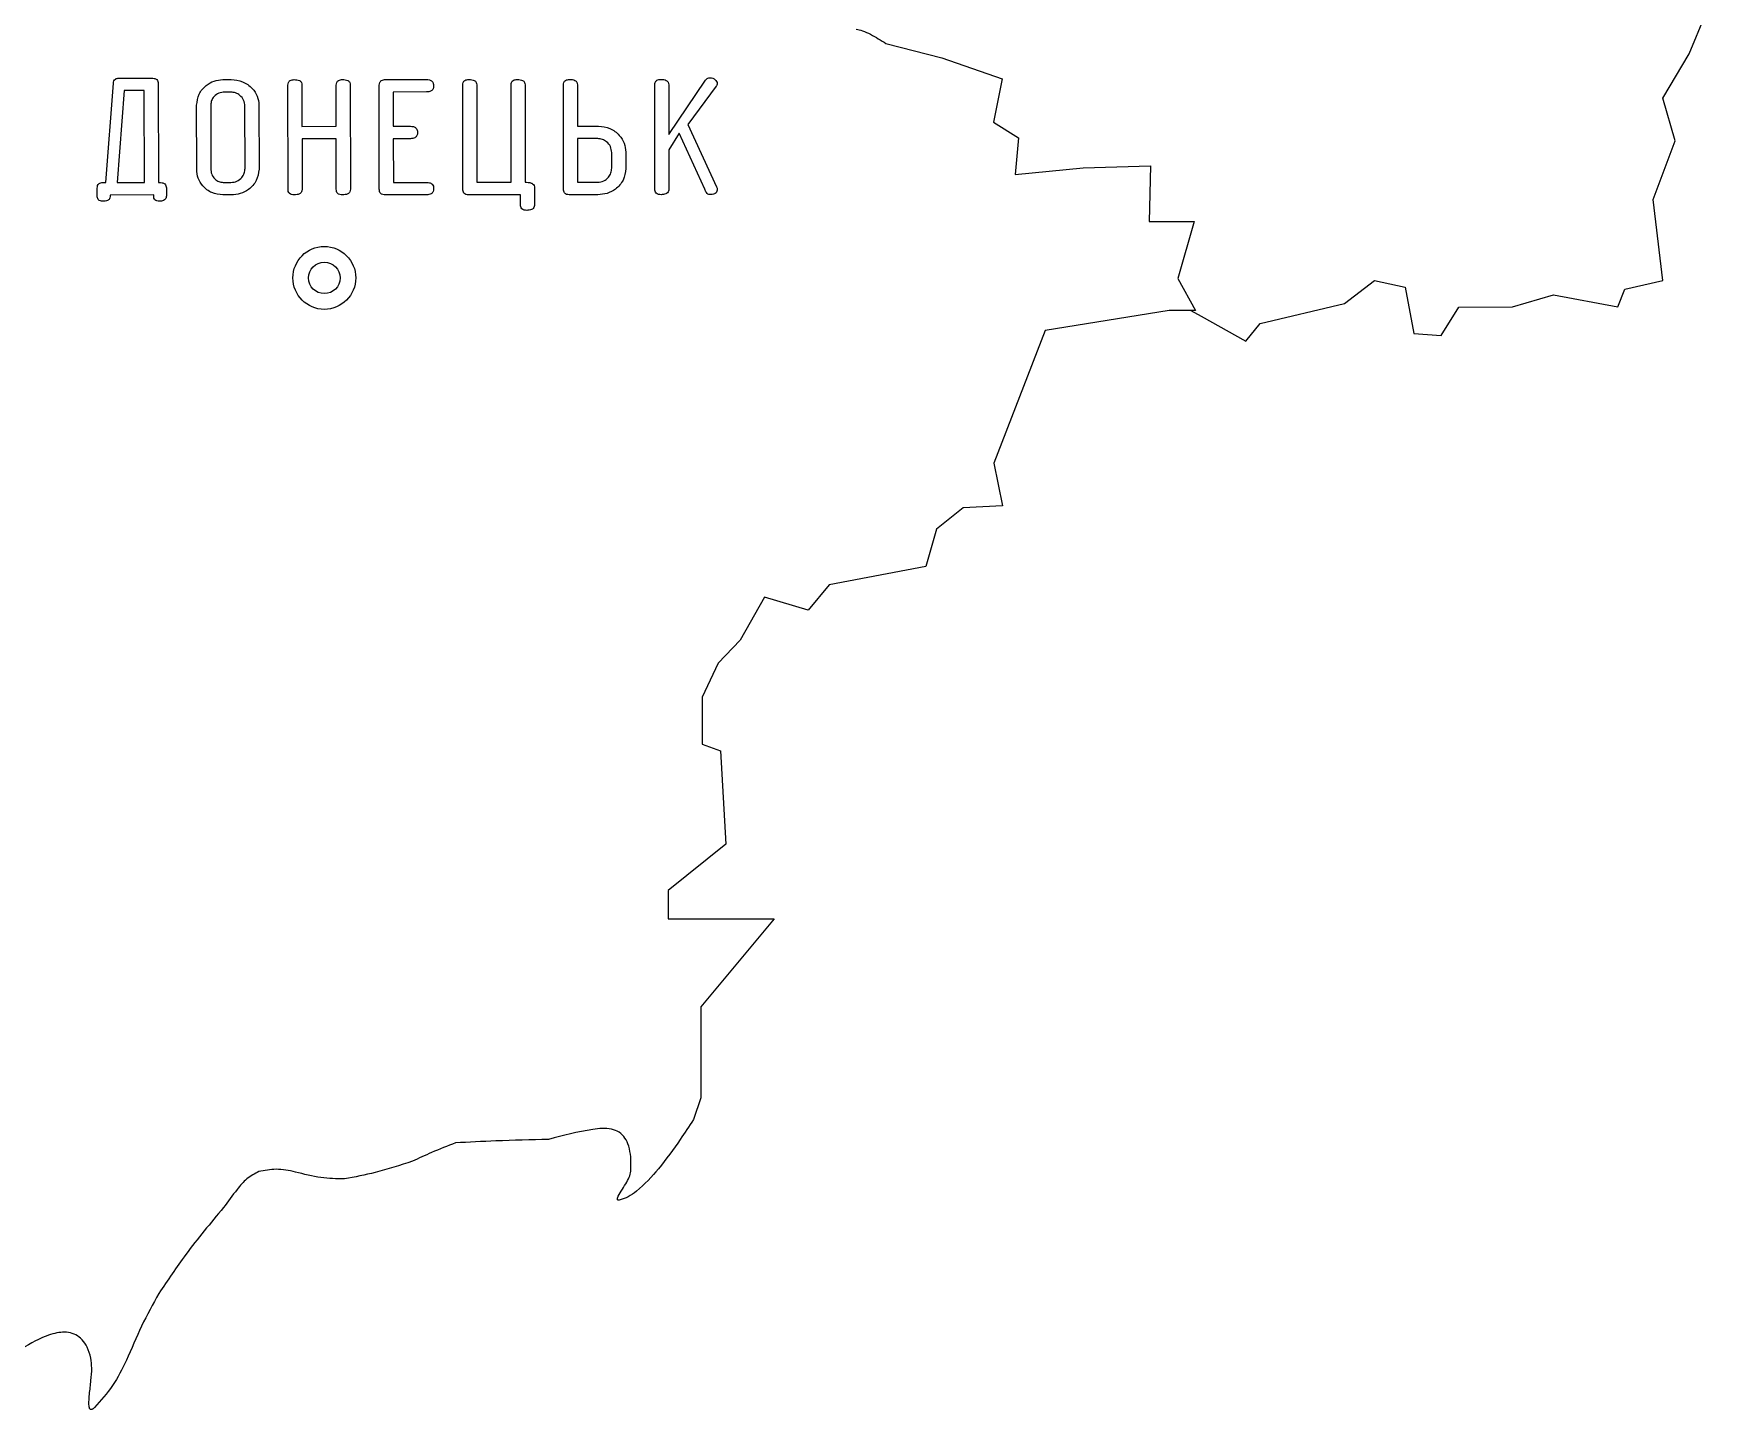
# Model space of a CAD drawing. Header units: millimetres. Extents: x 13 to 580, y 5 to 382.
# Drawn here: x 497.3 to 577.1, y 129.4 to 195 of the extents above; entities that cross this region are included whole.
import ezdxf

# ---------------------------------------------------------------- set-up
doc = ezdxf.new("R2010")
doc.units = ezdxf.units.MM

msp = doc.modelspace()

# ---------------------------------------------------------------- linework, layer by layer
at = {"color": 7, "linetype": 'Continuous', "lineweight": 25}
for p, q in [((576.316, 194.046), (577.094, 195.927)), ((537.996, 194.542), (540.656, 193.862)), ((540.656, 193.862), (543.545, 192.858)), ((575.052, 191.936), (576.316, 194.046)), ((500.774, 187.906), (501.139, 192.639)), ((501.659, 192.291), (501.315, 187.906)), ((501.405, 192.886), (502.948, 192.887)), ((502.617, 192.292), (501.659, 192.291)), ((502.619, 187.907), (502.617, 192.292)), ((503.285, 192.621), (503.288, 187.907)), ((506.364, 192.814), (506.757, 192.814)), ((509.472, 187.582), (509.469, 192.55)), ((510.138, 192.556), (510.139, 190.587)), ((511.774, 190.588), (511.773, 192.557)), ((512.442, 192.552), (512.445, 187.584)), ((513.827, 187.584), (513.825, 192.553)), ((514.122, 192.819), (516.075, 192.82)), ((517.811, 187.586), (517.808, 192.556)), ((518.477, 192.559), (518.48, 187.916)), ((520.115, 187.917), (520.112, 192.56)), ((520.781, 192.56), (520.784, 187.917)), ((522.613, 187.59), (522.61, 192.558)), ((523.279, 192.564), (523.28, 190.594)), ((526.968, 187.592), (526.965, 192.56)), ((527.634, 192.564), (527.635, 190.19)), ((527.635, 190.19), (529.389, 192.789)), ((529.899, 192.498), (528.539, 190.679)), ((543.545, 192.858), (543.125, 190.781)), ((505.116, 188.534), (505.114, 191.593)), ((505.783, 191.55), (505.785, 188.577)), ((506.747, 192.22), (506.376, 192.22)), ((507.42, 188.578), (507.418, 191.551)), ((508.087, 191.595), (508.089, 188.536)), ((516.075, 192.225), (514.494, 192.224)), ((514.494, 192.224), (514.495, 190.589)), ((575.639, 189.89), (575.052, 191.936)), ((528.539, 190.679), (529.915, 187.706)), ((543.125, 190.781), (544.326, 190.034)), ((510.139, 190.587), (511.774, 190.588)), ((511.775, 189.993), (510.14, 189.992)), ((510.14, 189.992), (510.141, 187.582)), ((511.776, 187.583), (511.775, 189.993)), ((514.495, 190.589), (515.308, 190.59)), ((514.495, 189.995), (514.496, 187.914)), ((515.308, 189.995), (514.495, 189.995)), ((523.28, 190.594), (524.281, 190.595)), ((524.244, 190), (523.28, 190)), ((523.28, 190), (523.281, 187.919)), ((528.136, 190.258), (527.636, 189.463)), ((529.36, 187.584), (528.136, 190.258)), ((544.326, 190.034), (544.165, 188.284)), ((574.6, 187.101), (575.639, 189.89)), ((524.916, 188.59), (524.916, 189.334)), ((525.585, 189.353), (525.585, 188.571)), ((527.636, 189.463), (527.637, 187.595)), ((544.165, 188.284), (547.408, 188.609)), ((547.408, 188.609), (550.622, 188.709)), ((550.622, 188.709), (550.556, 186.048)), ((500.372, 187.275), (500.372, 187.644)), ((500.639, 187.905), (500.774, 187.906)), ((501.315, 187.906), (502.619, 187.907)), ((503.288, 187.907), (503.329, 187.907)), ((503.669, 187.646), (503.669, 187.277)), ((506.379, 187.909), (506.749, 187.909)), ((514.496, 187.914), (516.078, 187.914)), ((518.48, 187.916), (520.115, 187.917)), ((520.784, 187.917), (520.856, 187.917)), ((521.23, 187.645), (521.231, 186.853)), ((523.281, 187.919), (524.245, 187.919)), ((503.065, 187.312), (500.981, 187.311)), ((500.981, 187.311), (500.981, 187.238)), ((503.066, 187.239), (503.065, 187.312)), ((506.76, 187.314), (506.368, 187.314)), ((516.078, 187.32), (514.125, 187.319)), ((520.561, 187.322), (518.082, 187.321)), ((520.562, 186.841), (520.561, 187.322)), ((524.256, 187.325), (522.883, 187.324)), ((575.057, 183.24), (574.6, 187.101)), ((550.556, 186.048), (552.699, 186.05)), ((552.699, 186.05), (551.921, 183.323)), ((551.921, 183.323), (552.767, 181.799)), ((559.873, 182.128), (561.299, 183.232)), ((561.299, 183.232), (562.759, 182.907)), ((562.759, 182.907), (563.183, 180.701)), ((572.916, 181.973), (573.241, 182.816)), ((573.241, 182.816), (575.057, 183.24)), ((555.849, 181.185), (559.873, 182.128)), ((564.48, 180.605), (565.323, 181.968)), ((565.323, 181.968), (567.887, 181.97)), ((567.887, 181.97), (569.835, 182.554)), ((569.835, 182.554), (572.916, 181.973)), ((551.501, 181.798), (545.596, 180.854)), ((552.767, 181.799), (551.501, 181.798)), ((552.541, 181.799), (553.025, 181.539)), ((553.025, 181.539), (555.17, 180.339)), ((555.17, 180.339), (555.849, 181.185)), ((545.596, 180.854), (543.135, 174.524)), ((563.183, 180.701), (564.48, 180.605)), ((543.135, 174.524), (543.557, 172.482)), ((541.676, 172.383), (540.411, 171.376)), ((543.557, 172.482), (541.676, 172.383)), ((540.411, 171.376), (539.893, 169.591)), ((539.893, 169.591), (535.286, 168.714)), ((535.286, 168.714), (534.281, 167.512)), ((532.203, 168.126), (531.036, 166.083)), ((534.281, 167.512), (532.203, 168.126)), ((531.036, 166.083), (529.999, 164.978)), ((529.999, 164.978), (529.221, 163.356)), ((529.221, 163.356), (529.223, 161.116)), ((529.223, 161.116), (530.098, 160.794)), ((530.098, 160.794), (530.361, 156.348)), ((530.361, 156.348), (527.604, 154.14)), ((527.604, 154.14), (527.605, 152.777)), ((527.605, 152.777), (532.666, 152.78)), ((532.666, 152.78), (529.165, 148.592)), ((529.165, 148.592), (529.167, 144.245)), ((529.167, 144.245), (528.812, 143.205))]:
    msp.add_line(p, q, dxfattribs=at)
for radius in [1.5, 0.75]:
    msp.add_circle((511.204, 183.356), radius, dxfattribs=at)
for points, knots in [([(536.569, 195.223), (536.672, 195.2), (536.911, 195.146), (537.393, 194.918), (537.753, 194.693), (537.996, 194.542)], [0, 0, 0, 0, 0.199768, 0.460013, 1, 1, 1, 1]), ([(501.139, 192.639), (501.145, 192.677), (501.155, 192.753), (501.223, 192.842), (501.315, 192.882), (501.375, 192.884), (501.405, 192.886)], [0, 0, 0, 0, 0.280524, 0.55903, 0.779358, 1, 1, 1, 1]), ([(502.948, 192.887), (502.994, 192.885), (503.085, 192.881), (503.208, 192.831), (503.278, 192.729), (503.283, 192.657), (503.285, 192.621)], [0, 0, 0, 0, 0.2811038, 0.5602374, 0.7795387, 1, 1, 1, 1]), ([(505.114, 191.593), (505.137, 191.775), (505.181, 192.14), (505.528, 192.535), (505.935, 192.778), (506.221, 192.802), (506.364, 192.814)], [0, 0, 0, 0, 0.2794216, 0.5592025, 0.779537, 1, 1, 1, 1]), ([(506.757, 192.814), (506.945, 192.797), (507.322, 192.761), (507.752, 192.438), (508.038, 192.038), (508.071, 191.742), (508.087, 191.595)], [0, 0, 0, 0, 0.280058, 0.559753, 0.780026, 1, 1, 1, 1]), ([(509.469, 192.55), (509.472, 192.593), (509.478, 192.679), (509.584, 192.804), (509.697, 192.812), (509.766, 192.816)], [0, 0, 0, 0, 0.281541, 0.560316, 1, 1, 1, 1]), ([(509.766, 192.816), (509.854, 192.812), (509.965, 192.807), (510.072, 192.734), (510.127, 192.665), (510.134, 192.6), (510.138, 192.556)], [0, 0, 0, 0, 0.49893, 0.62494, 0.750394, 1, 1, 1, 1]), ([(511.773, 192.557), (511.776, 192.6), (511.782, 192.685), (511.866, 192.78), (511.971, 192.814), (512.037, 192.816), (512.07, 192.818)], [0, 0, 0, 0, 0.2802791, 0.5581575, 0.778952, 1, 1, 1, 1]), ([(512.07, 192.818), (512.159, 192.813), (512.27, 192.807), (512.378, 192.732), (512.431, 192.661), (512.438, 192.596), (512.442, 192.552)], [0, 0, 0, 0, 0.498863, 0.624687, 0.750258, 1, 1, 1, 1]), ([(513.825, 192.553), (513.827, 192.596), (513.833, 192.681), (513.94, 192.807), (514.053, 192.814), (514.122, 192.819)], [0, 0, 0, 0, 0.281541, 0.560316, 1, 1, 1, 1]), ([(516.075, 192.82), (516.123, 192.818), (516.22, 192.813), (516.347, 192.75), (516.41, 192.637), (516.414, 192.561), (516.417, 192.523)], [0, 0, 0, 0, 0.280874, 0.559656, 0.779196, 1, 1, 1, 1]), ([(516.417, 192.523), (516.414, 192.474), (516.407, 192.376), (516.281, 192.238), (516.153, 192.23), (516.075, 192.225)], [0, 0, 0, 0, 0.281461, 0.560162, 1, 1, 1, 1]), ([(517.808, 192.556), (517.811, 192.599), (517.817, 192.685), (517.924, 192.809), (518.037, 192.816), (518.106, 192.821)], [0, 0, 0, 0, 0.281484, 0.560391, 1, 1, 1, 1]), ([(518.106, 192.821), (518.194, 192.817), (518.304, 192.811), (518.412, 192.738), (518.466, 192.668), (518.473, 192.602), (518.477, 192.559)], [0, 0, 0, 0, 0.499126, 0.624719, 0.750407, 1, 1, 1, 1]), ([(520.112, 192.56), (520.115, 192.603), (520.121, 192.688), (520.229, 192.811), (520.341, 192.818), (520.41, 192.822)], [0, 0, 0, 0, 0.2814616, 0.5600268, 1, 1, 1, 1]), ([(520.41, 192.822), (520.498, 192.818), (520.608, 192.812), (520.716, 192.739), (520.77, 192.669), (520.777, 192.604), (520.781, 192.56)], [0, 0, 0, 0, 0.499126, 0.624719, 0.750407, 1, 1, 1, 1]), ([(522.61, 192.558), (522.613, 192.601), (522.618, 192.687), (522.725, 192.812), (522.838, 192.819), (522.907, 192.824)], [0, 0, 0, 0, 0.281541, 0.560316, 1, 1, 1, 1]), ([(522.907, 192.824), (522.995, 192.82), (523.105, 192.815), (523.213, 192.742), (523.267, 192.673), (523.274, 192.607), (523.279, 192.564)], [0, 0, 0, 0, 0.49893, 0.62494, 0.750394, 1, 1, 1, 1]), ([(526.965, 192.56), (526.968, 192.603), (526.973, 192.689), (527.08, 192.814), (527.193, 192.822), (527.262, 192.826)], [0, 0, 0, 0, 0.2815406, 0.5603162, 1, 1, 1, 1]), ([(527.262, 192.826), (527.351, 192.822), (527.461, 192.816), (527.569, 192.743), (527.623, 192.673), (527.63, 192.608), (527.634, 192.564)], [0, 0, 0, 0, 0.499126, 0.624719, 0.750407, 1, 1, 1, 1]), ([(529.389, 192.789), (529.421, 192.825), (529.478, 192.89), (529.563, 192.898), (529.6, 192.902)], [0, 0, 0, 0, 0.559317, 1, 1, 1, 1]), ([(529.6, 192.902), (529.646, 192.899), (529.737, 192.893), (529.845, 192.822), (529.925, 192.735), (529.942, 192.665), (529.95, 192.631)], [0, 0, 0, 0, 0.280613, 0.560693, 0.781424, 1, 1, 1, 1]), ([(529.95, 192.631), (529.946, 192.604), (529.94, 192.555), (529.911, 192.516), (529.899, 192.498)], [0, 0, 0, 0, 0.557562, 1, 1, 1, 1]), ([(506.376, 192.22), (506.285, 192.203), (506.1, 192.17), (505.907, 191.984), (505.797, 191.769), (505.788, 191.623), (505.783, 191.55)], [0, 0, 0, 0, 0.278576, 0.558776, 0.779258, 1, 1, 1, 1]), ([(507.418, 191.551), (507.406, 191.65), (507.382, 191.848), (507.198, 192.063), (506.98, 192.199), (506.824, 192.213), (506.747, 192.22)], [0, 0, 0, 0, 0.279536, 0.559301, 0.779565, 1, 1, 1, 1]), ([(515.308, 190.59), (515.356, 190.588), (515.452, 190.583), (515.579, 190.52), (515.643, 190.407), (515.647, 190.331), (515.649, 190.293)], [0, 0, 0, 0, 0.280874, 0.559656, 0.779196, 1, 1, 1, 1]), ([(515.649, 190.293), (515.646, 190.243), (515.64, 190.146), (515.513, 190.008), (515.386, 190), (515.308, 189.995)], [0, 0, 0, 0, 0.281461, 0.560162, 1, 1, 1, 1]), ([(524.916, 189.334), (524.903, 189.433), (524.879, 189.63), (524.693, 189.843), (524.476, 189.98), (524.322, 189.994), (524.244, 190)], [0, 0, 0, 0, 0.279473, 0.559252, 0.779548, 1, 1, 1, 1]), ([(524.281, 190.595), (524.469, 190.576), (524.845, 190.539), (525.265, 190.201), (525.539, 189.795), (525.569, 189.5), (525.585, 189.353)], [0, 0, 0, 0, 0.279863, 0.559448, 0.77981, 1, 1, 1, 1]), ([(506.368, 187.314), (506.185, 187.335), (505.821, 187.376), (505.413, 187.704), (505.155, 188.104), (505.129, 188.391), (505.116, 188.534)], [0, 0, 0, 0, 0.27966, 0.559437, 0.77969, 1, 1, 1, 1]), ([(505.785, 188.577), (505.793, 188.484), (505.809, 188.298), (505.965, 188.082), (506.16, 187.937), (506.306, 187.918), (506.379, 187.909)], [0, 0, 0, 0, 0.280187, 0.559745, 0.780167, 1, 1, 1, 1]), ([(506.749, 187.909), (506.848, 187.921), (507.046, 187.944), (507.264, 188.127), (507.4, 188.345), (507.414, 188.501), (507.42, 188.578)], [0, 0, 0, 0, 0.279558, 0.55924, 0.779562, 1, 1, 1, 1]), ([(508.089, 188.536), (508.061, 188.349), (508.006, 187.973), (507.634, 187.577), (507.204, 187.346), (506.908, 187.325), (506.76, 187.314)], [0, 0, 0, 0, 0.278912, 0.558842, 0.779269, 1, 1, 1, 1]), ([(524.245, 187.919), (524.344, 187.931), (524.542, 187.954), (524.759, 188.138), (524.896, 188.356), (524.909, 188.512), (524.916, 188.59)], [0, 0, 0, 0, 0.279583, 0.559261, 0.77956, 1, 1, 1, 1]), ([(525.585, 188.571), (525.559, 188.382), (525.506, 188.003), (525.136, 187.597), (524.704, 187.357), (524.405, 187.335), (524.256, 187.325)], [0, 0, 0, 0, 0.279103, 0.559028, 0.779362, 1, 1, 1, 1]), ([(500.372, 187.644), (500.374, 187.684), (500.378, 187.765), (500.448, 187.861), (500.545, 187.901), (500.608, 187.904), (500.639, 187.905)], [0, 0, 0, 0, 0.280818, 0.558604, 0.77875, 1, 1, 1, 1]), ([(503.329, 187.907), (503.374, 187.905), (503.465, 187.901), (503.588, 187.854), (503.661, 187.754), (503.667, 187.682), (503.669, 187.646)], [0, 0, 0, 0, 0.281074, 0.560465, 0.779646, 1, 1, 1, 1]), ([(509.77, 187.316), (509.727, 187.318), (509.642, 187.322), (509.531, 187.381), (509.478, 187.481), (509.474, 187.548), (509.472, 187.582)], [0, 0, 0, 0, 0.281031, 0.559677, 0.779386, 1, 1, 1, 1]), ([(510.141, 187.582), (510.137, 187.538), (510.13, 187.473), (510.077, 187.402), (509.97, 187.326), (509.858, 187.321), (509.77, 187.316)], [0, 0, 0, 0, 0.249742, 0.375313, 0.501137, 1, 1, 1, 1]), ([(512.074, 187.318), (512.031, 187.319), (511.946, 187.323), (511.835, 187.382), (511.782, 187.483), (511.778, 187.55), (511.776, 187.583)], [0, 0, 0, 0, 0.2810305, 0.5596768, 0.7793858, 1, 1, 1, 1]), ([(512.445, 187.584), (512.441, 187.54), (512.434, 187.474), (512.381, 187.403), (512.274, 187.328), (512.162, 187.322), (512.074, 187.318)], [0, 0, 0, 0, 0.249742, 0.375313, 0.501137, 1, 1, 1, 1]), ([(514.125, 187.319), (514.082, 187.321), (513.997, 187.324), (513.886, 187.383), (513.833, 187.484), (513.829, 187.551), (513.827, 187.584)], [0, 0, 0, 0, 0.281031, 0.559677, 0.779386, 1, 1, 1, 1]), ([(516.078, 187.914), (516.126, 187.912), (516.223, 187.908), (516.349, 187.845), (516.413, 187.732), (516.417, 187.656), (516.42, 187.617)], [0, 0, 0, 0, 0.280874, 0.559656, 0.779196, 1, 1, 1, 1]), ([(516.42, 187.617), (516.416, 187.568), (516.41, 187.471), (516.284, 187.333), (516.156, 187.325), (516.078, 187.32)], [0, 0, 0, 0, 0.281461, 0.560162, 1, 1, 1, 1]), ([(518.082, 187.321), (518.041, 187.323), (517.96, 187.327), (517.859, 187.392), (517.817, 187.49), (517.813, 187.554), (517.811, 187.586)], [0, 0, 0, 0, 0.2808321, 0.5589244, 0.7790644, 1, 1, 1, 1]), ([(520.856, 187.917), (520.905, 187.915), (521.003, 187.911), (521.136, 187.865), (521.221, 187.762), (521.227, 187.684), (521.23, 187.645)], [0, 0, 0, 0, 0.281147, 0.560804, 0.779889, 1, 1, 1, 1]), ([(522.883, 187.324), (522.843, 187.326), (522.761, 187.33), (522.66, 187.395), (522.618, 187.494), (522.615, 187.558), (522.613, 187.59)], [0, 0, 0, 0, 0.28083, 0.558951, 0.779157, 1, 1, 1, 1]), ([(527.265, 187.326), (527.223, 187.328), (527.138, 187.332), (527.027, 187.391), (526.974, 187.492), (526.97, 187.559), (526.968, 187.592)], [0, 0, 0, 0, 0.281031, 0.559677, 0.779386, 1, 1, 1, 1]), ([(527.637, 187.595), (527.635, 187.562), (527.63, 187.497), (527.576, 187.411), (527.454, 187.334), (527.343, 187.33), (527.265, 187.326)], [0, 0, 0, 0, 0.186977, 0.373335, 0.560379, 1, 1, 1, 1]), ([(529.6, 187.328), (529.565, 187.334), (529.494, 187.347), (529.409, 187.448), (529.379, 187.533), (529.36, 187.584)], [0, 0, 0, 0, 0.2782476, 0.5596827, 1, 1, 1, 1]), ([(529.948, 187.588), (529.946, 187.557), (529.942, 187.495), (529.894, 187.412), (529.778, 187.337), (529.673, 187.332), (529.6, 187.328)], [0, 0, 0, 0, 0.18725, 0.373849, 0.560582, 1, 1, 1, 1]), ([(529.915, 187.706), (529.925, 187.685), (529.941, 187.647), (529.946, 187.606), (529.948, 187.588)], [0, 0, 0, 0, 0.560112, 1, 1, 1, 1]), ([(500.64, 187.014), (500.599, 187.016), (500.519, 187.019), (500.42, 187.084), (500.377, 187.18), (500.374, 187.243), (500.372, 187.275)], [0, 0, 0, 0, 0.2807828, 0.5592261, 0.7790569, 1, 1, 1, 1]), ([(500.981, 187.238), (500.976, 187.199), (500.969, 187.14), (500.917, 187.081), (500.817, 187.021), (500.718, 187.017), (500.64, 187.014)], [0, 0, 0, 0, 0.249214, 0.374758, 0.500418, 1, 1, 1, 1]), ([(503.329, 187.015), (503.292, 187.017), (503.219, 187.02), (503.121, 187.066), (503.071, 187.152), (503.067, 187.21), (503.066, 187.239)], [0, 0, 0, 0, 0.280934, 0.559854, 0.779235, 1, 1, 1, 1]), ([(503.669, 187.277), (503.667, 187.246), (503.664, 187.185), (503.618, 187.102), (503.506, 187.025), (503.402, 187.019), (503.329, 187.015)], [0, 0, 0, 0, 0.187398, 0.374053, 0.560701, 1, 1, 1, 1]), ([(520.859, 186.579), (520.817, 186.581), (520.733, 186.585), (520.622, 186.641), (520.568, 186.741), (520.564, 186.807), (520.562, 186.841)], [0, 0, 0, 0, 0.280966, 0.559703, 0.779473, 1, 1, 1, 1]), ([(521.231, 186.853), (521.229, 186.82), (521.224, 186.754), (521.171, 186.667), (521.049, 186.588), (520.937, 186.583), (520.859, 186.579)], [0, 0, 0, 0, 0.187099, 0.373542, 0.560408, 1, 1, 1, 1]), ([(525.827, 140.738), (525.833, 140.967), (525.843, 141.372), (525.752, 141.913), (525.572, 142.33), (525.281, 142.622), (524.745, 142.821), (523.575, 142.706), (522.595, 142.445), (521.901, 142.26)], [0, 0, 0, 0, 0.124969, 0.222001, 0.298341, 0.370655, 0.441311, 0.604449, 1, 1, 1, 1]), ([(528.812, 143.205), (528.605, 142.889), (528.081, 142.087), (527.22, 140.908), (526.374, 139.991), (525.724, 139.512), (525.439, 139.418), (525.309, 139.375)], [0, 0, 0, 0, 0.214848, 0.545705, 0.829904, 0.92232, 1, 1, 1, 1]), ([(517.455, 142.095), (517.073, 141.945), (516.383, 141.673), (515.711, 141.359), (515.411, 141.219)], [0, 0, 0, 0, 0.553718, 1, 1, 1, 1]), ([(521.901, 142.26), (521.062, 142.24), (519.58, 142.204), (518.098, 142.128), (517.455, 142.095)], [0, 0, 0, 0, 0.565607, 1, 1, 1, 1]), ([(515.411, 141.219), (514.821, 141.026), (513.757, 140.677), (512.657, 140.467), (512.166, 140.373)], [0, 0, 0, 0, 0.553837, 1, 1, 1, 1]), ([(508.079, 140.728), (507.882, 140.621), (507.481, 140.405), (506.952, 139.773), (506.605, 139.297), (506.393, 139.006)], [0, 0, 0, 0, 0.27331, 0.555707, 1, 1, 1, 1]), ([(512.166, 140.373), (511.789, 140.381), (510.995, 140.398), (509.933, 140.692), (508.936, 140.892), (508.353, 140.78), (508.079, 140.728)], [0, 0, 0, 0, 0.272838, 0.573355, 0.79917, 1, 1, 1, 1]), ([(525.309, 139.375), (525.286, 139.369), (525.257, 139.361), (525.224, 139.364), (525.21, 139.368), (525.198, 139.376), (525.188, 139.391), (525.183, 139.422), (525.219, 139.572), (525.379, 139.806), (525.572, 140.131), (525.754, 140.435), (525.805, 140.645), (525.827, 140.738)], [0, 0, 0, 0, 0.042891, 0.052967, 0.061489, 0.069012, 0.079895, 0.092272, 0.125656, 0.356962, 0.605618, 0.824171, 1, 1, 1, 1]), ([(506.393, 139.006), (505.778, 138.27), (504.683, 136.958), (503.731, 135.539), (503.313, 134.916)], [0, 0, 0, 0, 0.561006, 1, 1, 1, 1]), ([(503.313, 134.916), (503.027, 134.4), (502.453, 133.362), (501.837, 131.84), (501.151, 130.485), (500.538, 129.803), (500.233, 129.464)], [0, 0, 0, 0, 0.281013, 0.564629, 0.78358, 1, 1, 1, 1]), ([(500.07, 131.832), (500.019, 132.006), (499.927, 132.321), (499.677, 132.707), (499.362, 132.954), (498.879, 133.103), (498.196, 133.008), (497.216, 132.579), (496.158, 131.884), (495.149, 131.09), (494.526, 130.651), (494.264, 130.466)], [0, 0, 0, 0, 0.075209, 0.135872, 0.188121, 0.238393, 0.342229, 0.465686, 0.682822, 0.866445, 1, 1, 1, 1]), ([(500.233, 129.464), (500.215, 129.447), (500.182, 129.418), (500.135, 129.388), (500.097, 129.374), (500.066, 129.373), (500.038, 129.386), (500.016, 129.412), (499.999, 129.448), (499.972, 129.559), (499.974, 129.78), (500.009, 130.203), (500.069, 130.737), (500.13, 131.317), (500.089, 131.673), (500.07, 131.832)], [0, 0, 0, 0, 0.027744, 0.048887, 0.061684, 0.072155, 0.083027, 0.094976, 0.109448, 0.127049, 0.221632, 0.353526, 0.601145, 0.821604, 1, 1, 1, 1])]:
    msp.add_open_spline(points, degree=3, knots=knots, dxfattribs=at)

doc.saveas('drawing.dxf')
